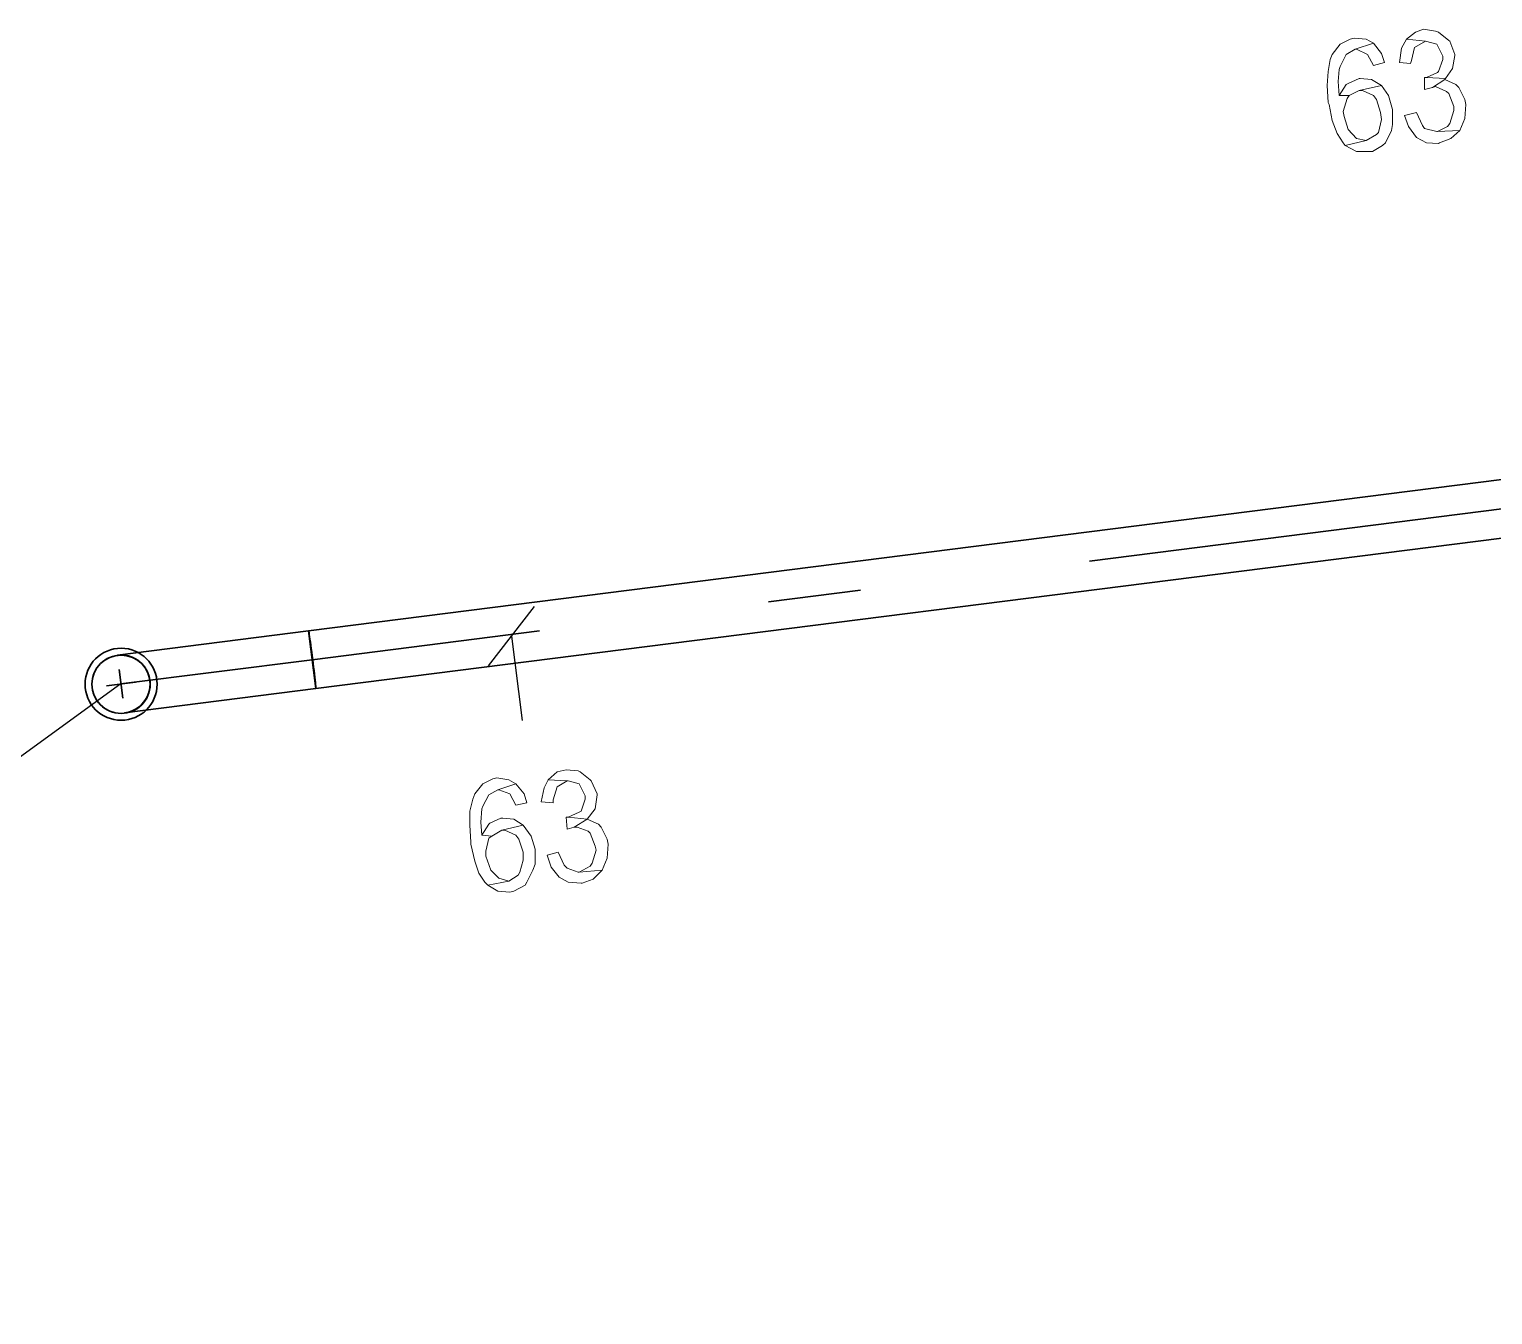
# Model space of a CAD drawing. Header units: metres. Extents: x 2713732.4 to 2713757.2, y 1226081.6 to 1226111.3.
# Drawn here: x 2713740.216 to 2713741.799, y 1226086.233 to 1226087.624 of the extents above; entities that cross this region are included whole.
import ezdxf

# ---------------------------------------------------------------- set-up
doc = ezdxf.new("R2010")
doc.units = ezdxf.units.M
doc.linetypes.add('DASHDOT', pattern=[1, 0.5, -0.25, 0, -0.25])
doc.linetypes.add('HIDDENX2', pattern=[0.75, 0.5, -0.25])
doc.layers.add('einlagen_boden_erstes_og', color=7, linetype='Continuous', true_color=0x000000)

msp = doc.modelspace()

# ---------------------------------------------------------------- linework, layer by layer
at = {"layer": 'einlagen_boden_erstes_og', "color": 5, "linetype": 'Continuous', "lineweight": 35, "true_color": 0x0000ff, "extrusion": (0.000477202, 0.001815, 0.999998)}
for p, q in [((2713741.8549, 1226087.1427, -0.152), (2713740.5177, 1226086.973, -0.151)), ((2713740.5256, 1226086.9105, -0.1509), (2713741.8628, 1226087.0802, -0.1519)), ((2713740.5177, 1226086.973, -0.151), (2713740.3109, 1226086.9467, -0.1509)), ((2713740.5256, 1226086.9105, -0.1509), (2713740.5177, 1226086.973, -0.151)), ((2713740.5256, 1226086.9105, -0.1509), (2713740.5177, 1226086.973, -0.151)), ((2713740.518, 1226086.9719, -0.151), (2713740.5183, 1226086.9706, -0.151)), ((2713740.5183, 1226086.9706, -0.151), (2713740.5186, 1226086.9688, -0.151)), ((2713740.5186, 1226086.9688, -0.151), (2713740.5189, 1226086.9666, -0.151)), ((2713740.5189, 1226086.9666, -0.151), (2713740.5193, 1226086.9639, -0.151)), ((2713740.5193, 1226086.9639, -0.151), (2713740.5198, 1226086.9608, -0.151)), ((2713740.5198, 1226086.9608, -0.151), (2713740.5202, 1226086.9574, -0.151)), ((2713740.5202, 1226086.9574, -0.151), (2713740.5207, 1226086.9538, -0.151)), ((2713740.5207, 1226086.9538, -0.151), (2713740.5213, 1226086.9499, -0.151)), ((2713740.3109, 1226086.9467, -0.1509), (2713740.315, 1226086.947, -0.1509)), ((2713740.315, 1226086.947, -0.1509), (2713740.3191, 1226086.9467, -0.1509)), ((2713740.3191, 1226086.9467, -0.1509), (2713740.3231, 1226086.9459, -0.1509)), ((2713740.3231, 1226086.9459, -0.1509), (2713740.327, 1226086.9445, -0.1509)), ((2713740.327, 1226086.9445, -0.1509), (2713740.3307, 1226086.9427, -0.1509)), ((2713740.3307, 1226086.9427, -0.1509), (2713740.3341, 1226086.9404, -0.1509)), ((2713740.3341, 1226086.9404, -0.1509), (2713740.3372, 1226086.9377, -0.1509)), ((2713740.3372, 1226086.9377, -0.1509), (2713740.3399, 1226086.9346, -0.1509)), ((2713740.5213, 1226086.9499, -0.151), (2713740.5218, 1226086.9459, -0.151)), ((2713740.5218, 1226086.9459, -0.151), (2713740.5223, 1226086.9418, -0.151)), ((2713740.5223, 1226086.9418, -0.151), (2713740.5228, 1226086.9377, -0.151)), ((2713740.5228, 1226086.9377, -0.151), (2713740.5233, 1226086.9337, -0.151)), ((2713740.3399, 1226086.9346, -0.1509), (2713740.3422, 1226086.9311, -0.1509)), ((2713740.3422, 1226086.9311, -0.1509), (2713740.344, 1226086.9274, -0.1509)), ((2713740.344, 1226086.9274, -0.1509), (2713740.3453, 1226086.9235, -0.1509)), ((2713740.3453, 1226086.9235, -0.1509), (2713740.3461, 1226086.9195, -0.1508)), ((2713740.3461, 1226086.9195, -0.1508), (2713740.3463, 1226086.9153, -0.1508)), ((2713740.5233, 1226086.9337, -0.151), (2713740.5238, 1226086.9299, -0.151)), ((2713740.5238, 1226086.9299, -0.151), (2713740.5242, 1226086.9262, -0.1509)), ((2713740.5242, 1226086.9262, -0.1509), (2713740.5246, 1226086.9228, -0.1509)), ((2713740.5246, 1226086.9228, -0.1509), (2713740.5249, 1226086.9197, -0.1509)), ((2713740.5249, 1226086.9197, -0.1509), (2713740.5252, 1226086.917, -0.1509)), ((2713740.3188, 1226086.8842, -0.1508), (2713740.5256, 1226086.9105, -0.1509)), ((2713740.3439, 1226086.9033, -0.1508), (2713740.342, 1226086.8996, -0.1508)), ((2713740.3452, 1226086.9072, -0.1508), (2713740.3439, 1226086.9033, -0.1508)), ((2713740.346, 1226086.9112, -0.1508), (2713740.3452, 1226086.9072, -0.1508)), ((2713740.3463, 1226086.9153, -0.1508), (2713740.346, 1226086.9112, -0.1508)), ((2713740.5252, 1226086.917, -0.1509), (2713740.5254, 1226086.9147, -0.1509)), ((2713740.5254, 1226086.9147, -0.1509), (2713740.5256, 1226086.9129, -0.1509)), ((2713740.5256, 1226086.9129, -0.1509), (2713740.5257, 1226086.9116, -0.1509)), ((2713740.3305, 1226086.8881, -0.1508), (2713740.3268, 1226086.8863, -0.1508)), ((2713740.3339, 1226086.8904, -0.1508), (2713740.3305, 1226086.8881, -0.1508)), ((2713740.337, 1226086.8931, -0.1508), (2713740.3339, 1226086.8904, -0.1508)), ((2713740.3397, 1226086.8962, -0.1508), (2713740.337, 1226086.8931, -0.1508)), ((2713740.342, 1226086.8996, -0.1508), (2713740.3397, 1226086.8962, -0.1508)), ((2713740.3228, 1226086.885, -0.1508), (2713740.3188, 1226086.8842, -0.1508)), ((2713740.3268, 1226086.8863, -0.1508), (2713740.3228, 1226086.885, -0.1508))]:
    msp.add_line(p, q, dxfattribs=at)
at = {"layer": 'einlagen_boden_erstes_og', "color": 5, "linetype": 'DASHDOT', "lineweight": 35, "true_color": 0x0000ff, "extrusion": (0.000477202, 0.001815, 0.999998)}
for p, q in [((2713741.8588, 1226087.1114, -0.1519), (2713740.5217, 1226086.9417, -0.151)), ((2713740.3148, 1226086.9155, -0.1508), (2713740.5217, 1226086.9417, -0.151)), ((2713740.3129, 1226086.9311, -0.1509), (2713740.3168, 1226086.8999, -0.1508)), ((2713740.3305, 1226086.9175, -0.1508), (2713740.2992, 1226086.9135, -0.1508))]:
    msp.add_line(p, q, dxfattribs=at)
at = {"layer": 'einlagen_boden_erstes_og', "color": 7, "linetype": 'Continuous', "lineweight": 25, "extrusion": (0.000477202, 0.001815, 0.999998)}
for p, q in [((2713740.7124, 1226086.9349, -0.1511), (2713740.7622, 1226086.9992, -0.1512)), ((2713740.7373, 1226086.9671, -0.1511), (2713740.7489, 1226086.876, -0.151)), ((2713740.3148, 1226086.9155, -0.1508), (2713739.3729, 1226086.2327, -0.1491))]:
    msp.add_line(p, q, dxfattribs=at)
at = {"layer": 'einlagen_boden_erstes_og', "color": 7, "lineweight": 0}
for points in [[(2713741.7241, 1226087.6241), (2713741.7154, 1226087.6208), (2713741.7057, 1226087.6132), (2713741.7263, 1226087.6111), (2713741.7263, 1226087.6111), (2713741.7383, 1226087.6078), (2713741.7448, 1226087.5948), (2713741.7448, 1226087.5915), (2713741.7404, 1226087.5785), (2713741.7393, 1226087.5774), (2713741.7274, 1226087.572), (2713741.748, 1226087.5709), (2713741.7556, 1226087.5817), (2713741.7578, 1226087.5958), (2713741.7578, 1226087.5969), (2713741.7524, 1226087.6111), (2713741.7513, 1226087.6121), (2713741.7404, 1226087.6208), (2713741.7372, 1226087.6219)], [(2713741.6492, 1226087.6143), (2713741.6448, 1226087.6132), (2713741.634, 1226087.6078), (2713741.6253, 1226087.5969), (2713741.6231, 1226087.5915), (2713741.6209, 1226087.5785), (2713741.6199, 1226087.5633), (2713741.6209, 1226087.5448), (2713741.622, 1226087.5426), (2713741.6253, 1226087.5252), (2713741.6307, 1226087.5111), (2713741.6372, 1226087.5013), (2713741.6394, 1226087.4981), (2713741.6622, 1226087.5035), (2713741.6514, 1226087.5057), (2713741.6427, 1226087.5155), (2713741.6383, 1226087.5296), (2713741.6372, 1226087.535), (2713741.6416, 1226087.5491), (2713741.6438, 1226087.5524), (2713741.6329, 1226087.5524), (2713741.6318, 1226087.5676), (2713741.6329, 1226087.5806), (2713741.634, 1226087.5839), (2713741.6405, 1226087.5969), (2713741.6503, 1226087.6024), (2713741.6698, 1226087.6089), (2713741.6622, 1226087.6132)], [(2713741.6698, 1226087.6089), (2713741.6503, 1226087.6024), (2713741.6514, 1226087.6024), (2713741.6633, 1226087.5969), (2713741.6698, 1226087.585), (2713741.6818, 1226087.5882), (2713741.6785, 1226087.598)], [(2713741.7057, 1226087.6132), (2713741.7002, 1226087.6035), (2713741.6981, 1226087.5882), (2713741.71, 1226087.5872), (2713741.7111, 1226087.5904), (2713741.7144, 1226087.6045), (2713741.7144, 1226087.6045), (2713741.7263, 1226087.6111)], [(2713741.6557, 1226087.5709), (2713741.6546, 1226087.5709), (2713741.6427, 1226087.5654), (2713741.6405, 1226087.5643), (2713741.6329, 1226087.5524), (2713741.6438, 1226087.5524), (2713741.6546, 1226087.5578), (2713741.6785, 1226087.5633), (2713741.6677, 1226087.5698)], [(2713741.7252, 1226087.572), (2713741.7252, 1226087.5589), (2713741.7339, 1226087.5611), (2713741.747, 1226087.5698), (2713741.748, 1226087.5709), (2713741.7274, 1226087.572)], [(2713741.747, 1226087.5698), (2713741.7339, 1226087.5611), (2713741.7372, 1226087.5622), (2713741.7491, 1226087.5567), (2713741.7513, 1226087.5546), (2713741.7567, 1226087.5405), (2713741.7567, 1226087.5361), (2713741.7524, 1226087.522), (2713741.7502, 1226087.5187), (2713741.7393, 1226087.5133), (2713741.7632, 1226087.5144), (2713741.7687, 1226087.5274), (2713741.7698, 1226087.5426), (2713741.7687, 1226087.5481), (2713741.7622, 1226087.5611), (2713741.7589, 1226087.5643)], [(2713741.6785, 1226087.5633), (2713741.6546, 1226087.5578), (2713741.6579, 1226087.5578), (2713741.6698, 1226087.5524), (2713741.6731, 1226087.5481), (2713741.6774, 1226087.5339), (2713741.6785, 1226087.5263), (2713741.6753, 1226087.5122), (2713741.6731, 1226087.51), (2713741.6622, 1226087.5035), (2713741.6394, 1226087.4981), (2713741.6514, 1226087.4916), (2713741.6644, 1226087.4916), (2713741.6687, 1226087.4916), (2713741.6796, 1226087.4981), (2713741.6829, 1226087.5013), (2713741.6894, 1226087.5144), (2713741.6905, 1226087.5209), (2713741.6905, 1226087.5361), (2713741.6905, 1226087.5372), (2713741.6861, 1226087.5524)], [(2713741.7165, 1226087.5339), (2713741.7035, 1226087.5307), (2713741.7078, 1226087.5187), (2713741.7165, 1226087.5068), (2713741.7274, 1226087.5013), (2713741.7404, 1226087.5003), (2713741.7415, 1226087.5013), (2713741.7535, 1226087.5057), (2713741.7632, 1226087.5144), (2713741.7393, 1226087.5133), (2713741.7383, 1226087.5133), (2713741.7252, 1226087.5166), (2713741.7231, 1226087.5198)], [(2713740.7215, 1226086.8138), (2713740.7172, 1226086.8127), (2713740.7063, 1226086.8072), (2713740.6976, 1226086.7964), (2713740.6955, 1226086.7909), (2713740.6922, 1226086.7779), (2713740.6922, 1226086.7627), (2713740.6933, 1226086.7442), (2713740.6933, 1226086.7421), (2713740.6976, 1226086.7236), (2713740.702, 1226086.7106), (2713740.7085, 1226086.7008), (2713740.7118, 1226086.6975), (2713740.7346, 1226086.7019), (2713740.7237, 1226086.7051), (2713740.715, 1226086.7138), (2713740.7096, 1226086.729), (2713740.7096, 1226086.7345), (2713740.7129, 1226086.7486), (2713740.7161, 1226086.7508), (2713740.7053, 1226086.7518), (2713740.7042, 1226086.766), (2713740.7053, 1226086.7801), (2713740.7063, 1226086.7833), (2713740.7129, 1226086.7953), (2713740.7226, 1226086.8007), (2713740.7422, 1226086.8072), (2713740.7346, 1226086.8116)], [(2713740.7769, 1226086.8116), (2713740.7726, 1226086.8029), (2713740.7693, 1226086.7877), (2713740.7824, 1226086.7866), (2713740.7824, 1226086.7899), (2713740.7867, 1226086.804), (2713740.7867, 1226086.804), (2713740.7976, 1226086.8105)], [(2713740.7965, 1226086.8224), (2713740.7867, 1226086.8203), (2713740.7769, 1226086.8116), (2713740.7976, 1226086.8105), (2713740.7987, 1226086.8105), (2713740.8106, 1226086.8072), (2713740.8171, 1226086.7942), (2713740.8171, 1226086.7909), (2713740.8128, 1226086.7779), (2713740.8106, 1226086.7768), (2713740.7987, 1226086.7714), (2713740.8193, 1226086.7692), (2713740.828, 1226086.7801), (2713740.8302, 1226086.7953), (2713740.8302, 1226086.7964), (2713740.8237, 1226086.8105), (2713740.8226, 1226086.8116), (2713740.8117, 1226086.8203), (2713740.8095, 1226086.8214)], [(2713740.7422, 1226086.8072), (2713740.7226, 1226086.8007), (2713740.7237, 1226086.8007), (2713740.7357, 1226086.7964), (2713740.7422, 1226086.7844), (2713740.7541, 1226086.7866), (2713740.7509, 1226086.7964)], [(2713740.7281, 1226086.7703), (2713740.7259, 1226086.7703), (2713740.7139, 1226086.7649), (2713740.7129, 1226086.7638), (2713740.7053, 1226086.7518), (2713740.7161, 1226086.7508), (2713740.727, 1226086.7573), (2713740.7498, 1226086.7627), (2713740.74, 1226086.7692)], [(2713740.7498, 1226086.7627), (2713740.727, 1226086.7573), (2713740.7302, 1226086.7573), (2713740.7422, 1226086.7518), (2713740.7454, 1226086.7475), (2713740.7498, 1226086.7334), (2713740.7498, 1226086.7247), (2713740.7465, 1226086.7117), (2713740.7444, 1226086.7084), (2713740.7346, 1226086.7019), (2713740.7118, 1226086.6975), (2713740.7226, 1226086.691), (2713740.7357, 1226086.6899), (2713740.74, 1226086.691), (2713740.752, 1226086.6975), (2713740.7541, 1226086.7008), (2713740.7606, 1226086.7138), (2713740.7628, 1226086.7203), (2713740.7628, 1226086.7356), (2713740.7628, 1226086.7366), (2713740.7585, 1226086.7508)], [(2713740.7965, 1226086.7714), (2713740.7976, 1226086.7584), (2713740.8052, 1226086.7605), (2713740.8193, 1226086.7692), (2713740.8193, 1226086.7692), (2713740.7987, 1226086.7714)], [(2713740.8193, 1226086.7692), (2713740.8052, 1226086.7605), (2713740.8084, 1226086.7605), (2713740.8204, 1226086.7562), (2713740.8226, 1226086.754), (2713740.828, 1226086.7399), (2713740.8291, 1226086.7356), (2713740.8247, 1226086.7214), (2713740.8226, 1226086.7182), (2713740.8106, 1226086.7117), (2713740.8356, 1226086.7138), (2713740.841, 1226086.7269), (2713740.8421, 1226086.7421), (2713740.841, 1226086.7475), (2713740.8345, 1226086.7605), (2713740.8313, 1226086.7638)], [(2713740.7878, 1226086.7334), (2713740.7759, 1226086.7301), (2713740.7802, 1226086.7171), (2713740.7889, 1226086.7062), (2713740.7987, 1226086.7008), (2713740.8128, 1226086.6997), (2713740.8139, 1226086.6997), (2713740.8258, 1226086.7041), (2713740.8356, 1226086.7138), (2713740.8106, 1226086.7117), (2713740.8095, 1226086.7117), (2713740.7976, 1226086.716), (2713740.7943, 1226086.7193)]]:
    msp.add_lwpolyline(points, close=True, dxfattribs=at)
at = {"layer": 'einlagen_boden_erstes_og', "color": 5, "linetype": 'Continuous', "lineweight": 35, "true_color": 0x0000ff, "extrusion": (0.000477202, 0.001815, 0.999998)}
for radius in [0.039, 0.0315]:
    msp.add_circle((2713740.0059, 1226082.5449, 3520.5086), radius, dxfattribs=at)
at = {"layer": 'einlagen_boden_erstes_og', "color": 5, "linetype": 'HIDDENX2', "lineweight": 35, "true_color": 0x0000ff, "extrusion": (0.000477202, 0.001815, 0.999998)}
msp.add_circle((2713740.0059, 1226082.5449, 3520.5086), 0.0315, dxfattribs=at)

doc.saveas('drawing.dxf')
